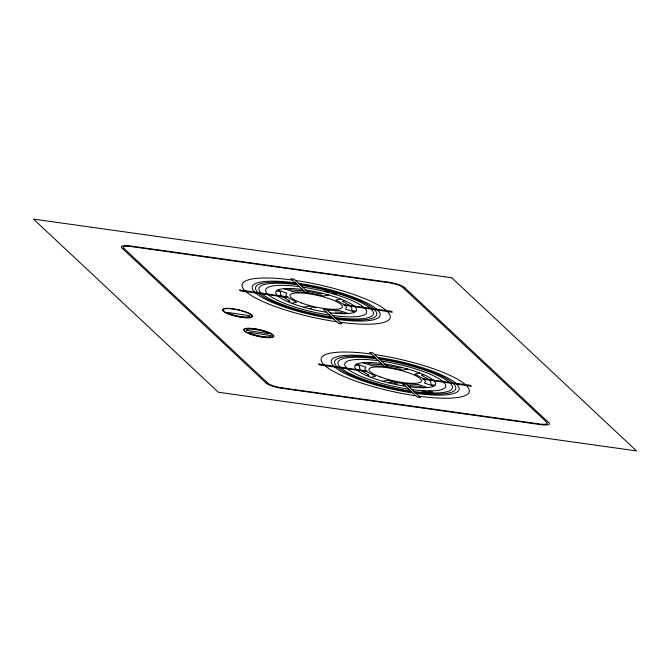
<?xml version="1.0" encoding="UTF-8"?>
<svg xmlns="http://www.w3.org/2000/svg" width="670" height="670" viewBox="0 0 670 670"><rect width="100%" height="100%" fill="white"/><g stroke="black" fill="none" stroke-linecap="round" stroke-linejoin="round"><path stroke-width="1" d="M402.703 383.449L405.92 383.902L420.509 397.57L417.293 397.117L402.703 383.449L401.347 383.24M387.696 366.867L372.704 352.788L369.488 352.345L384.714 366.498L402.871 370.075L407.611 368.994M287.614 301.584L289.901 301.065M323.2 293.519L320.913 294.038L307.044 291.291M291.802 303.309L296.542 302.229L287.798 297.539L240.538 290.906L239.525 289.959L287.899 296.936M328.585 294.967L323.836 296.04L305.453 292.354L293.05 291.726L283.913 288.695M303.753 307.262L308.502 306.19L309.548 306.475M340.536 298.929L335.796 300.001L344.539 304.691L391.314 311.257L392.327 312.203L343.911 305.16M309.138 308.711L311.558 308.234M344.723 300.646L342.437 301.165L349.681 305.411M366.649 375.619L368.935 375.099M402.234 367.545L399.948 368.065L386.071 365.317M370.828 377.336L375.577 376.264L366.833 371.574L319.565 364.941L318.552 363.986L367.06 371.004M382.788 381.297L387.528 380.217L388.583 380.501M419.571 372.956L414.822 374.036L423.566 378.726L425.484 381.213L424.537 383.131L433.674 386.154M388.165 382.746L390.593 382.26M423.75 374.681L421.464 375.192L428.716 379.446M227.842 312.438L249.751 315.696M249.072 332.32L270.981 335.578M268.402 333.652L246.577 330.411M422.904 378.684L470.348 385.284L471.362 386.238L422.845 379.17M343.978 304.666L344.539 304.691M308.049 292.983L305.587 292.422M324.322 309.264L327.89 309.992M335.034 312.053L340.368 312.253L344.782 313.719M329.707 310.193L339.288 310.512L348.425 313.535M410.886 385.811L419.395 386.288L423.817 387.754M329.431 310.168L328.878 310.109M410.635 385.786L408.717 385.568M328.593 310.076L328.174 310.026M384.488 366.389L372.084 365.753L362.947 362.721M405.92 383.902L418.315 384.538L427.452 387.57M303.828 290.839L291.969 289.976L287.556 288.51M382.863 364.865L371.004 364.003L366.582 362.545M387.788 282.095L130.742 246.024A13.802 3.007 12.6 0 0 121.932 248.017L265.873 382.846M131.353 246.594L388.399 282.665A11.817 2.58 12.6 0 1 402.955 287.447M282.179 387.88L539.224 423.942A11.725 2.554 12.6 0 0 546.712 422.251L402.771 287.422M282.782 388.449L539.836 424.512M404.052 384.932L402.687 384.714M323.367 309.373L338.668 323.468L341.884 323.92L326.885 309.875M401.045 383.19L399.839 382.98M345.519 305.637L346.499 307.58L345.502 309.096L354.639 312.128M399.529 382.922L398.466 382.729M397.704 382.587L396.64 382.377M397.712 383.818L396.875 383.65M396.339 382.31L395.267 382.093M395.761 383.424L395.066 383.274M394.957 382.026L394.354 381.892M394.781 383.215L393.943 383.039M315.47 307.899L314.858 307.764M394.044 381.825L392.98 381.582M393.106 382.846L392.545 382.721M314.096 307.589L313.493 307.446M392.67 381.515L392.067 381.372M391.431 382.461L390.87 382.327M312.731 307.27L312.12 307.12M391.757 381.297L391.154 381.155M311.366 306.935L310.754 306.785M390.392 380.97L389.789 380.811M389.488 380.736L388.885 380.585M355.979 311.182C349.02 311.173 353.534 308.384 350.695 306.366M277.698 290.102L286.835 293.133L285.839 294.658L286.785 296.592M276.358 291.048C283.779 291.241 278.502 293.066 281.643 295.872M435.014 385.208C428.029 385.233 432.56 382.486 429.763 380.434M356.725 364.137L365.862 367.16L364.874 368.684L365.82 370.619M355.385 365.083C362.713 365.225 357.579 367.143 360.669 369.899M289.616 300.939L282.656 296.818M368.743 375.007L361.683 370.845M268.477 333.266L268.553 333.308A12.789 2.789 12.6 0 0 255.019 329.472A12.789 2.789 12.6 0 0 246.3 330.168M248.989 332.68L249.056 332.714A12.789 2.789 12.6 0 0 262.54 336.524A12.789 2.789 12.6 0 0 271.25 335.829M227.75 312.781L227.825 312.823A12.789 2.789 12.6 0 0 241.309 316.634A12.789 2.789 12.6 0 0 250.019 315.947M404.697 287.69L548.63 422.519M308.669 292.807L294.08 279.139L290.864 278.695L305.453 292.354M123.875 248.294L267.807 383.114M364.849 308.351A51.724 11.281 12.6 0 1 332.973 315.578M329.757 315.126A51.724 11.281 12.6 0 1 268.503 294.834M267.489 293.887A51.724 11.281 12.6 0 1 299.364 286.659M302.58 287.103A51.724 11.281 12.6 0 1 363.835 307.396M374.488 309.699A62.067 13.542 12.6 0 1 336.013 318.426M332.797 317.974A62.067 13.542 12.6 0 1 258.863 293.477M257.849 292.53A62.067 13.542 12.6 0 1 296.324 283.804M299.54 284.256A62.067 13.542 12.6 0 1 373.475 308.753M282.857 388.516A13.903 3.032 12.6 0 1 265.655 382.813M548.847 422.544A13.903 3.032 12.6 0 1 539.903 424.579M387.721 282.028A13.903 3.032 12.6 0 1 404.915 287.723M456.764 384.212A65.518 14.296 12.6 0 1 416.145 393.416M412.753 392.938A65.518 14.296 12.6 0 1 334.707 367.085M333.643 366.08A65.518 14.296 12.6 0 1 374.254 356.875M377.646 357.353A65.518 14.296 12.6 0 1 455.692 383.207M443.875 382.377A51.724 11.281 12.6 0 1 412 389.605M408.792 389.153A51.724 11.281 12.6 0 1 347.537 368.86M346.524 367.914A51.724 11.281 12.6 0 1 378.399 360.686M381.615 361.138A51.724 11.281 12.6 0 1 442.862 381.431M355.201 306.994A41.381 9.028 12.6 0 1 356.197 310.922L354.221 312.321A41.381 9.028 12.6 0 1 349.187 313.459L343.81 313.728A41.381 9.028 12.6 0 1 329.925 312.722M326.717 312.279A41.381 9.028 12.6 0 1 310.453 309.046L302.513 306.91A41.381 9.028 12.6 0 1 292.84 303.711L286.668 301.165A41.381 9.028 12.6 0 1 278.151 296.182M277.137 295.236A41.381 9.028 12.6 0 1 276.141 291.308L278.117 289.909A41.381 9.028 12.6 0 1 283.15 288.77L288.527 288.502A41.381 9.028 12.6 0 1 302.413 289.507M305.621 289.959A41.381 9.028 12.6 0 1 321.885 293.184L329.824 295.319A41.381 9.028 12.6 0 1 339.497 298.527L345.67 301.065A41.381 9.028 12.6 0 1 354.187 306.048M466.379 385.535A75.861 16.549 12.6 0 1 419.102 396.255M415.886 395.803A75.861 16.549 12.6 0 1 325.034 365.703M324.02 364.756A75.861 16.549 12.6 0 1 371.297 354.036M374.513 354.489A75.861 16.549 12.6 0 1 465.365 384.588M450.307 383.282A58.617 12.789 12.6 0 1 414.035 391.506M410.819 391.054A58.617 12.789 12.6 0 1 341.105 367.964M340.092 367.009A58.617 12.789 12.6 0 1 376.373 358.785M379.58 359.237A58.617 12.789 12.6 0 1 449.294 382.335M387.344 311.508A75.861 16.549 12.6 0 1 340.067 322.228M336.859 321.776A75.861 16.549 12.6 0 1 246.007 291.676M244.994 290.73A75.861 16.549 12.6 0 1 292.271 280.01M295.478 280.462A75.861 16.549 12.6 0 1 386.33 310.553M453.523 383.734A62.067 13.542 12.6 0 1 415.048 392.453M411.832 392.009A62.067 13.542 12.6 0 1 337.889 367.512M336.876 366.557A62.067 13.542 12.6 0 1 375.359 357.839M378.567 358.291A62.067 13.542 12.6 0 1 452.51 382.779M123.69 248.269A11.817 2.58 12.6 0 1 131.295 246.543M282.238 387.93A11.817 2.58 12.6 0 1 267.623 383.089M434.227 381.029A41.381 9.028 12.6 0 1 435.224 384.949L433.256 386.347A41.381 9.028 12.6 0 1 428.222 387.486L422.845 387.762A41.381 9.028 12.6 0 1 408.96 386.757M405.744 386.305A41.381 9.028 12.6 0 1 389.488 383.081L381.54 380.937A41.381 9.028 12.6 0 1 371.875 377.738L365.694 375.2A41.381 9.028 12.6 0 1 357.185 370.217M356.172 369.271A41.381 9.028 12.6 0 1 355.175 365.343L357.144 363.944A41.381 9.028 12.6 0 1 362.177 362.805L367.554 362.537A41.381 9.028 12.6 0 1 381.439 363.534M384.655 363.986A41.381 9.028 12.6 0 1 400.911 367.21L408.859 369.354A41.381 9.028 12.6 0 1 418.532 372.553L424.705 375.091A41.381 9.028 12.6 0 1 433.214 380.074M371.272 309.255A58.617 12.789 12.6 0 1 335 317.479M331.784 317.027A58.617 12.789 12.6 0 1 262.079 293.929M261.066 292.983A58.617 12.789 12.6 0 1 297.338 284.758M300.554 285.211A58.617 12.789 12.6 0 1 370.259 308.3M377.729 310.177A65.518 14.296 12.6 0 1 337.119 319.389M333.727 318.912A65.518 14.296 12.6 0 1 255.68 293.058M254.608 292.053A65.518 14.296 12.6 0 1 295.219 282.849M298.611 283.318A65.518 14.296 12.6 0 1 376.657 309.18M451.672 277.765L33.5 219.098L218.328 392.235L636.5 450.902L451.672 277.765M380.133 376.867A26.9 5.871 12.6 0 0 421.38 381.23A26.9 5.871 12.6 0 0 384.094 367.344A26.9 5.871 12.6 0 0 380.133 376.867M332.881 293.351A2.471 0.536 12.6 0 0 336.667 293.753A2.471 0.536 12.6 0 0 333.25 292.48A2.471 0.536 12.6 0 0 332.881 293.351M250.069 333.978A15.519 3.384 12.6 0 0 273.871 336.499A15.519 3.384 12.6 0 0 252.356 328.484A15.519 3.384 12.6 0 0 250.069 333.978M423.08 391.833A2.471 0.536 12.6 0 0 426.865 392.235A2.471 0.536 12.6 0 0 423.448 390.962A2.471 0.536 12.6 0 0 423.08 391.833M228.839 314.096A15.519 3.384 12.6 0 0 252.64 316.609A15.519 3.384 12.6 0 0 231.125 308.602A15.519 3.384 12.6 0 0 228.839 314.096M301.098 302.832A26.9 5.871 12.6 0 0 342.353 307.195A26.9 5.871 12.6 0 0 305.059 293.318A26.9 5.871 12.6 0 0 301.098 302.832M250.454 333.936A14.824 3.233 12.6 0 0 273.201 336.34A14.824 3.233 12.6 0 0 252.64 328.685A14.824 3.233 12.6 0 0 250.454 333.936M429.093 392.017A2.471 0.536 12.6 0 0 432.879 392.419A2.471 0.536 12.6 0 0 429.453 391.146A2.471 0.536 12.6 0 0 429.093 392.017M325.863 291.416A2.471 0.536 12.6 0 0 329.648 291.819A2.471 0.536 12.6 0 0 326.231 290.546A2.471 0.536 12.6 0 0 325.863 291.416M229.224 314.046A14.824 3.233 12.6 0 0 251.97 316.458A14.824 3.233 12.6 0 0 231.41 308.803A14.824 3.233 12.6 0 0 229.224 314.046"/></g></svg>
